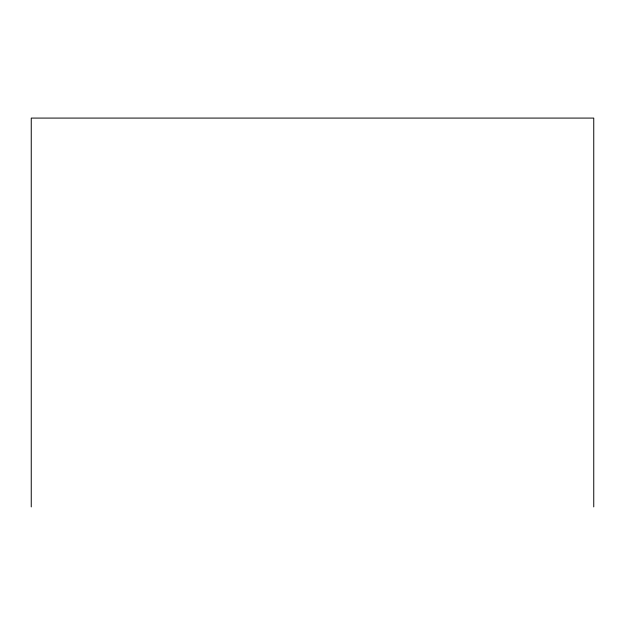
<?xml version="1.0" encoding="UTF-8"?>
<svg xmlns="http://www.w3.org/2000/svg" width="625" height="625" viewBox="0 0 625 625"><rect width="100%" height="100%" fill="white"/><g stroke="black" fill="none" stroke-linecap="round" stroke-linejoin="round"><path stroke-width="0.94" d="M593.75 506.914L593.75 118.086L31.25 118.086L31.25 506.914"/></g></svg>
